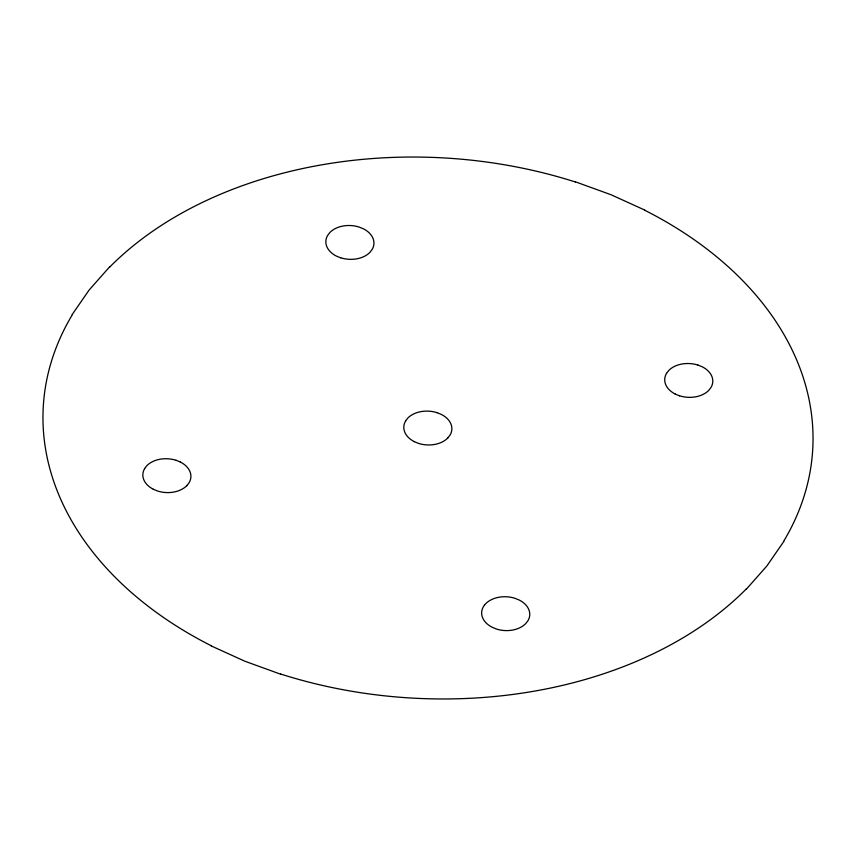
<?xml version="1.0" encoding="UTF-8"?>
<svg xmlns="http://www.w3.org/2000/svg" width="856" height="856" viewBox="0 0 856 856"><rect width="100%" height="100%" fill="white"/><g stroke="black" fill="none" stroke-linecap="round" stroke-linejoin="round"><path stroke-width="1.28" d="M72.182 314.559L89.152 289.991L109.622 266.858M144.611 468.564L146.943 465.578A24.054 16.885 3.1 0 1 176.09 460.293M405.562 420.949L407.895 417.963A24.054 16.885 3.1 0 1 437.052 412.678M666.492 373.355L668.825 370.38A24.064 16.895 3.1 0 1 697.961 365.073M783.818 541.441L766.848 566.009L746.379 589.142M186.747 485.727L189.08 482.741A24.054 16.885 3.1 0 0 180.381 462.047M447.699 438.101L450.031 435.126A24.054 16.885 3.1 0 0 441.332 414.422L437.009 412.646M575.457 181.836L611.045 194.74L644.739 210.062M697.95 365.052L702.273 366.817A24.064 16.895 3.1 0 1 710.951 387.533L708.629 390.518A24.064 16.895 3.1 0 1 679.525 395.793M340.667 257.827L336.333 256.062A24.054 16.895 3.1 0 1 327.698 235.336L329.977 232.372A24.054 16.895 3.1 0 1 359.124 227.065L363.436 228.82A24.054 16.895 3.1 0 1 372.103 249.524L369.781 252.509A24.054 16.895 3.1 0 1 340.677 257.784M679.514 395.836L675.181 394.07M176.069 460.271L180.391 462.037M280.543 674.164L244.955 661.26L211.261 645.948M414.25 441.653L418.584 443.419A24.054 16.885 3.1 0 0 447.709 438.079M153.299 489.279L157.632 491.044A24.054 16.885 3.1 0 0 186.758 485.694M109.803 266.954A384.772 270.164 3.1 0 1 575.371 181.986M644.622 210.191A384.772 270.164 3.1 0 1 783.604 541.377M746.197 589.046A384.772 270.164 3.1 0 1 280.629 674.014M211.379 645.82A384.772 270.164 3.1 0 1 72.396 314.623M675.245 394.049A24.064 16.895 3.1 0 1 666.546 373.344M153.363 489.258A24.054 16.885 3.1 0 1 144.675 468.553M414.325 441.643A24.054 16.885 3.1 0 1 405.637 420.938M484.517 605.032L483.458 606.572A24.054 16.895 3.1 0 0 492.2 627.266L496.469 629.053A24.054 16.895 3.1 0 0 525.605 623.703L527.938 620.75A24.054 16.895 3.1 0 0 519.228 600.045L514.905 598.28A24.054 16.885 3.1 0 0 485.812 603.598L484.517 605.032"/></g></svg>
